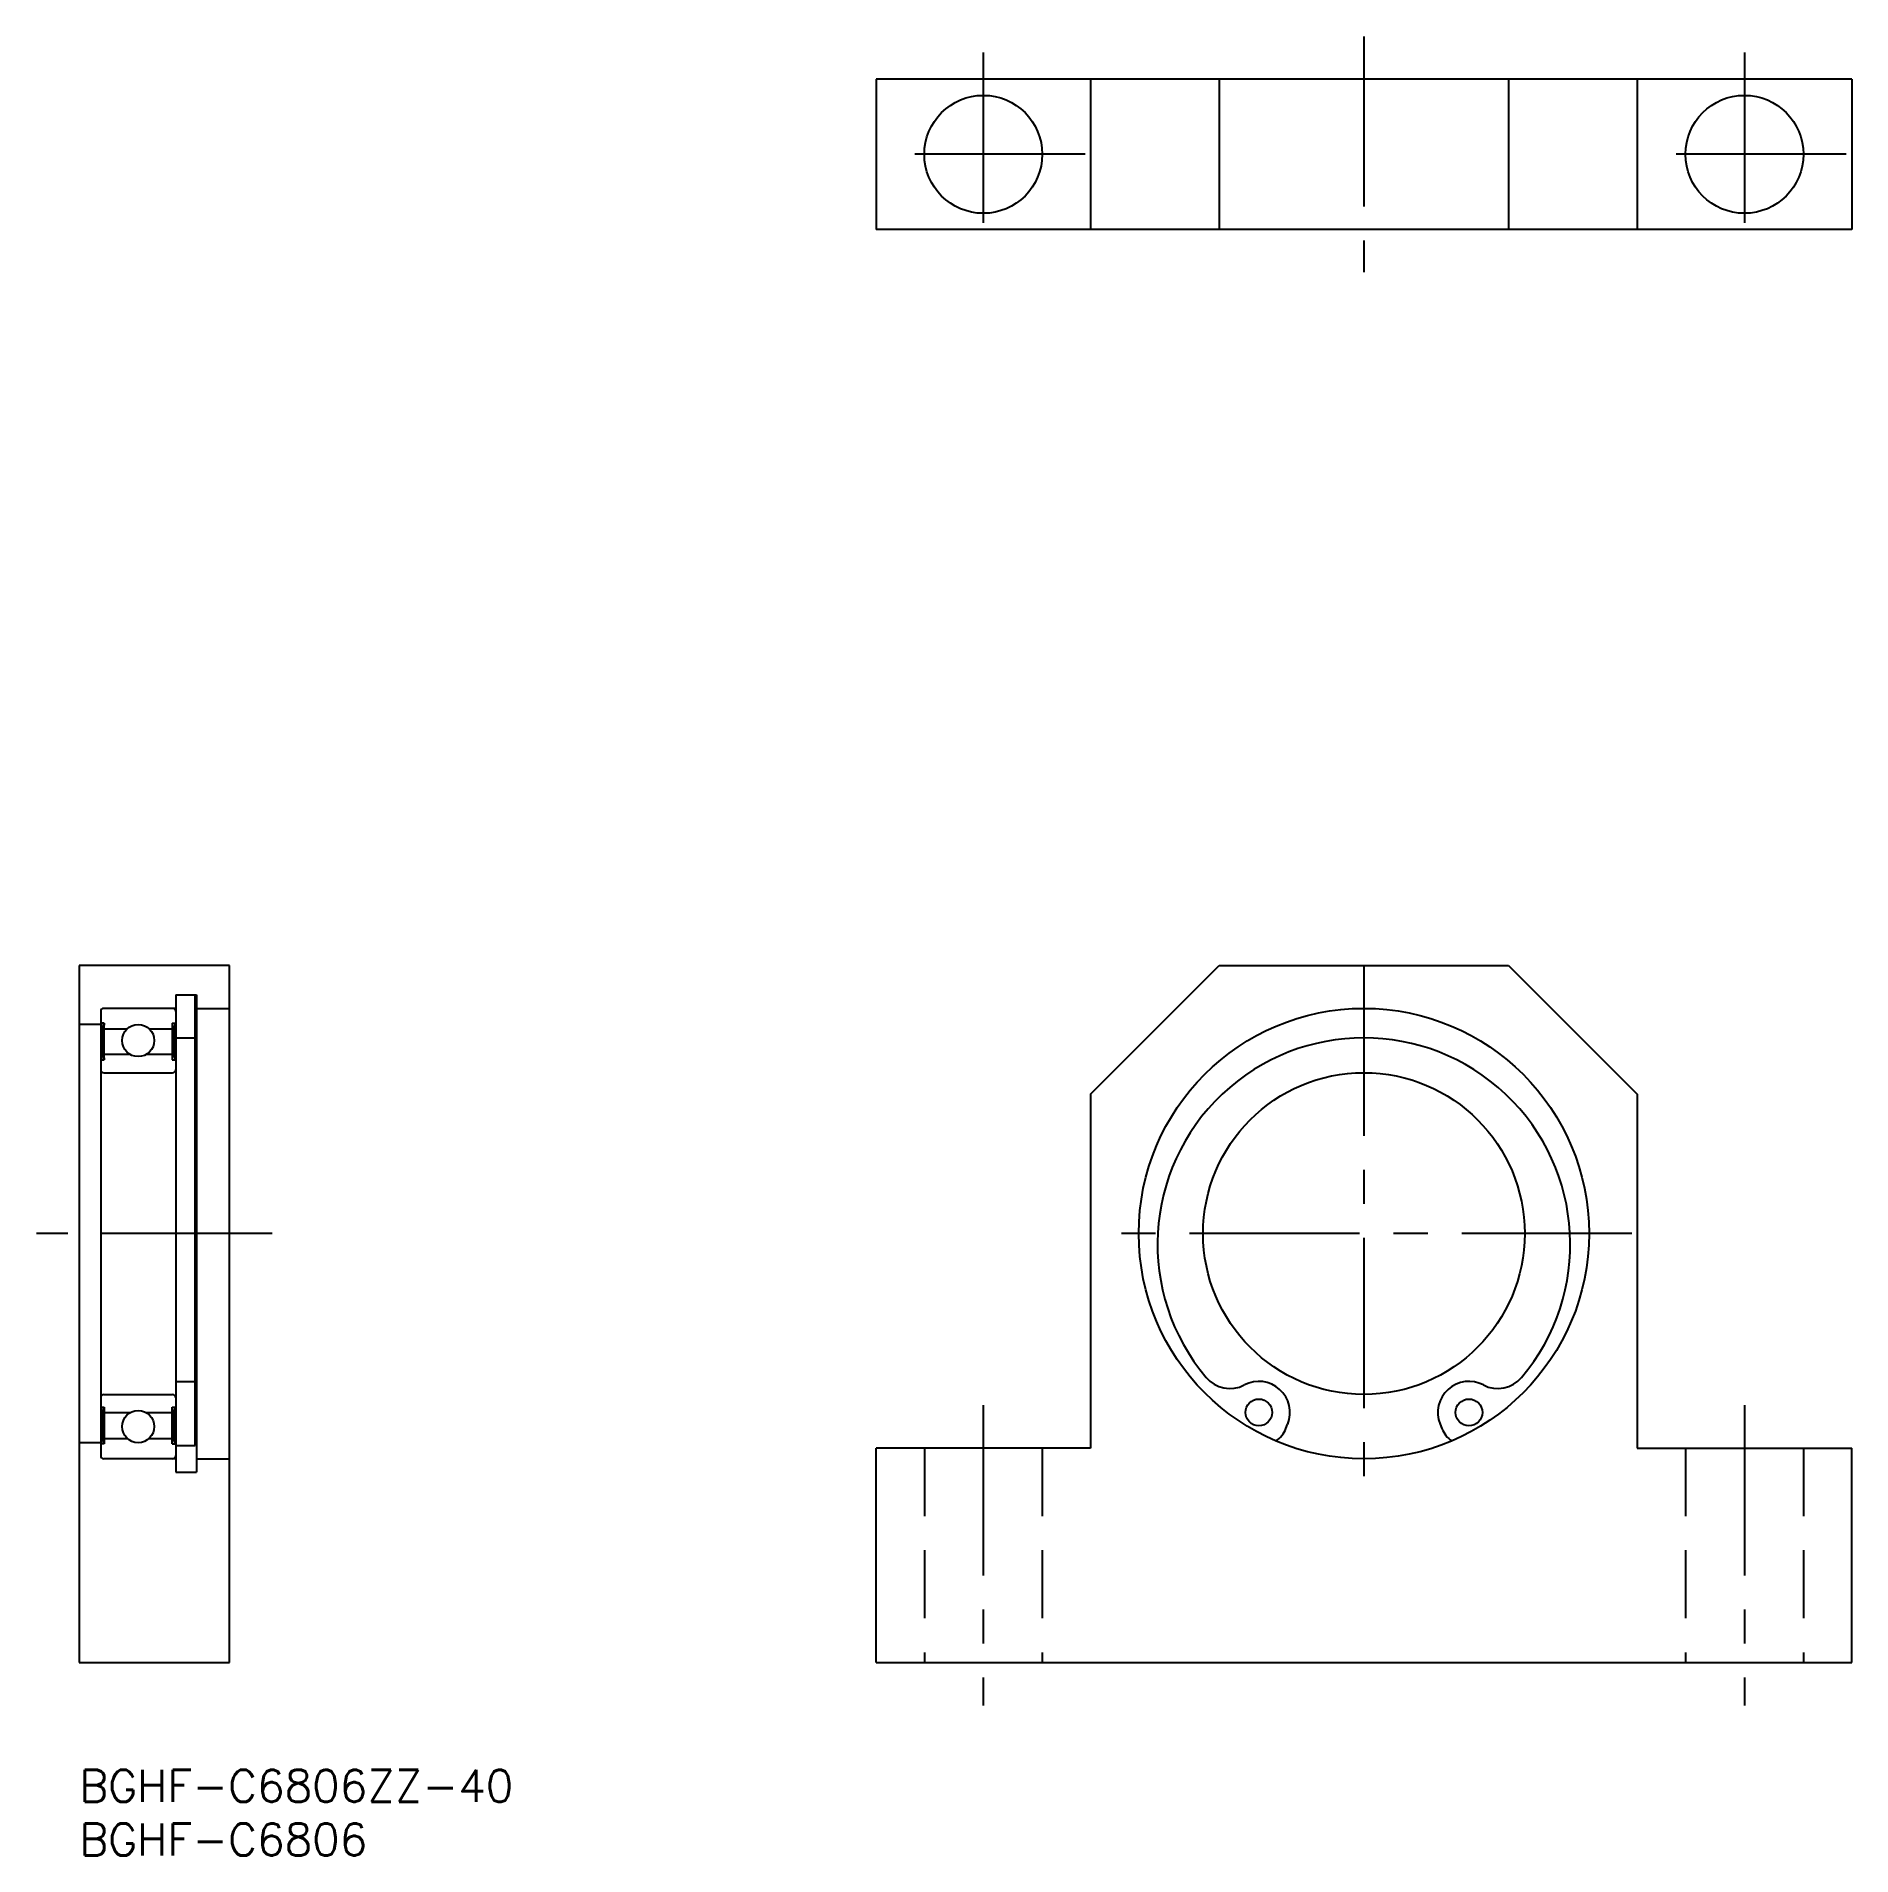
# Model space of a CAD drawing. Extents: x -4 to 165, y -8 to 162.
import ezdxf

# ---------------------------------------------------------------- set-up
doc = ezdxf.new("R2010")
doc.units = 0
doc.header["$LTSCALE"] = 0.5
doc.linetypes.add('CENTER', pattern=[50.8, 31.75, -6.35, 6.35, -6.35])
doc.linetypes.add('DASHED', pattern=[19.05, 12.7, -6.35])
for name, color, linetype in [('MSM_CENTER', 1, 'CENTER'), ('MSM_CONTINUOUS', 7, 'CONTINUOUS'), ('MSM_DASHED', 4, 'DASHED'), ('MSM_NARROW', 5, 'CONTINUOUS'), ('MSM_PART_NUMBER', 7, 'CONTINUOUS')]:
    doc.layers.add(name, color=color, linetype=linetype)
doc.styles.get("Standard").update_dxf_attribs({"font": 'txt.shx', "height": 3, "bigfont": 'bigfont.shx'})

msp = doc.modelspace()

# ---------------------------------------------------------------- linework, layer by layer
at = {"layer": 'MSM_CENTER'}
for p, q in [((119.83, 161.63), (119.83, 139.63)), ((84.33, 160.13), (84.33, 141.13)), ((155.33, 160.13), (155.33, 141.13)), ((93.83, 150.63), (74.83, 150.63)), ((164.83, 150.63), (145.83, 150.63)), ((119.83, 75), (119.83, 25)), ((18, 50), (-4, 50)), ((144.83, 50), (94.83, 50)), ((84.33, 34), (84.33, 6)), ((155.33, 34), (155.33, 6))]:
    msp.add_line(p, q, dxfattribs=at)
at = {"layer": 'MSM_CONTINUOUS'}
for p, q in [((74.33, 157.63), (74.33, 143.63)), ((165.33, 157.63), (74.33, 157.63)), ((94.33, 157.63), (94.33, 143.63)), ((106.33, 157.63), (106.33, 143.63)), ((133.33, 157.63), (133.33, 143.63)), ((145.33, 157.63), (145.33, 143.63)), ((165.33, 157.63), (165.33, 143.63)), ((165.33, 143.63), (74.33, 143.63)), ((0, 75), (0, 10)), ((14, 75), (0, 75)), ((14, 10), (14, 75)), ((94.33, 63), (106.33, 75)), ((106.33, 75), (133.33, 75)), ((133.33, 75), (145.33, 63)), ((9, 72.25, 0.88), (10.95, 72.25, 0.88)), ((9, 72.25), (9, 27.75)), ((10.8, 30.24, 1.25), (10.8, 72.25, 1.25)), ((10.95, 72.25), (10.95, 27.75)), ((2, 70.7), (2, 29.3)), ((2.32, 69.61), (2, 69.61)), ((2.08, 66.2), (2.08, 69.61)), ((9, 71), (2.3, 71)), ((2.32, 66.2), (2.32, 69.61)), ((8.68, 69.61), (9, 69.61)), ((8.68, 69.61), (8.68, 66.2)), ((8.92, 69.61), (8.92, 66.2)), ((10.95, 71, 0.88), (14, 71, 0.88)), ((2, 69.5), (0, 69.5)), ((2.32, 69.1), (4.48, 69.1)), ((6.52, 69.1), (8.68, 69.1)), ((9, 68.25, 0.88), (10.8, 68.25, 0.88)), ((2, 66.2), (2.32, 66.2)), ((4.75, 66.7), (2.32, 66.7)), ((8.68, 66.7), (6.25, 66.7)), ((8.68, 66.2), (9, 66.2)), ((2.3, 65), (8.7, 65)), ((94.33, 63), (94.33, 30)), ((145.33, 63), (145.33, 30)), ((9, 36.22, 0.88), (10.8, 36.22, 0.88)), ((2.3, 35), (8.7, 35)), ((2, 33.8), (2.32, 33.8)), ((2.08, 33.8), (2.08, 30.39)), ((2.32, 33.8), (2.32, 30.39)), ((4.75, 33.3), (2.32, 33.3)), ((8.68, 33.3), (6.25, 33.3)), ((8.68, 33.8), (9, 33.8)), ((8.68, 30.39), (8.68, 33.8)), ((8.92, 30.39), (8.92, 33.8)), ((112.55, 31.81), (112.72, 32.24)), ((126.93, 32.24), (127.1, 31.81)), ((2.32, 30.9), (4.48, 30.9)), ((6.52, 30.9), (8.68, 30.9)), ((2, 30.5), (0, 30.5)), ((2.32, 30.39), (2, 30.39)), ((9, 29), (2.3, 29)), ((8.68, 30.39), (9, 30.39)), ((9, 30.24, 0.88), (10.8, 30.24, 0.88)), ((10.95, 29, 0.88), (14, 29, 0.88)), ((74.33, 10), (74.33, 30)), ((94.33, 30), (74.33, 30)), ((145.33, 30), (165.33, 30)), ((165.33, 10), (165.33, 30)), ((9, 27.75, 0.88), (10.95, 27.75, 0.88)), ((0, 10), (14, 10)), ((74.33, 10), (165.33, 10))]:
    msp.add_line(p, q, dxfattribs=at)
for centre, radius in [((84.33, 150.63), 5.5), ((155.33, 150.63), 5.5), ((119.83, 50), 21), ((5.5, 68), 1.5), ((119.83, 50), 15), ((110.03, 33.32), 1.25), ((129.63, 33.32), 1.25), ((5.5, 32), 1.5)]:
    msp.add_circle(centre, radius, dxfattribs=at)
for centre, radius, start, end in [((2.3, 70.7), 0.3, 90, 180), ((8.7, 70.7), 0.3, 0, 90), ((119.83, 49), 19.25, 319.8252, 220.1748), ((2.3, 65.3), 0.3, 180, 270), ((8.7, 65.3), 0.3, 270, 0), ((107.33, 38.45), 2.9, 220.1748, 297.6623), ((110.03, 33.32), 2.9, 338.1911, 117.6623), ((129.63, 33.32), 2.9, 62.3377, 201.8089), ((132.32, 38.45), 2.9, 242.3377, 319.8252), ((2.3, 34.7), 0.3, 90, 180), ((8.7, 34.7), 0.3, 0, 90), ((110.23, 32.74), 2.5, 304.0128, 338.1911), ((129.43, 32.74), 2.5, 201.8089, 235.9872), ((2.3, 29.3), 0.3, 180, 270), ((8.7, 29.3), 0.3, 270, 0)]:
    msp.add_arc(centre, radius, start, end, dxfattribs=at)
at = {"layer": 'MSM_DASHED'}
for p, q in [((78.83, 30), (78.83, 10)), ((89.83, 30), (89.83, 10)), ((149.83, 30), (149.83, 10)), ((160.83, 30), (160.83, 10))]:
    msp.add_line(p, q, dxfattribs=at)
at = {"layer": 'MSM_NARROW'}
for p, q in [((2.08, 69.61), (2.32, 66.2)), ((2.32, 69.61), (2.08, 66.2)), ((8.68, 69.61), (8.92, 66.2)), ((8.92, 69.61), (8.68, 66.2)), ((2.08, 30.39), (2.32, 33.8)), ((2.32, 30.39), (2.08, 33.8)), ((8.68, 30.39), (8.92, 33.8)), ((8.92, 30.39), (8.68, 33.8))]:
    msp.add_line(p, q, dxfattribs=at)

# ---------------------------------------------------------------- texts
at = {"layer": 'MSM_PART_NUMBER'}
for s, p in [('BGHF-C6806ZZ-40', (0, -3)), ('BGHF-C6806', (0, -8))]:
    msp.add_text(s, height=3, dxfattribs=at).set_placement(p)

doc.saveas('drawing.dxf')
